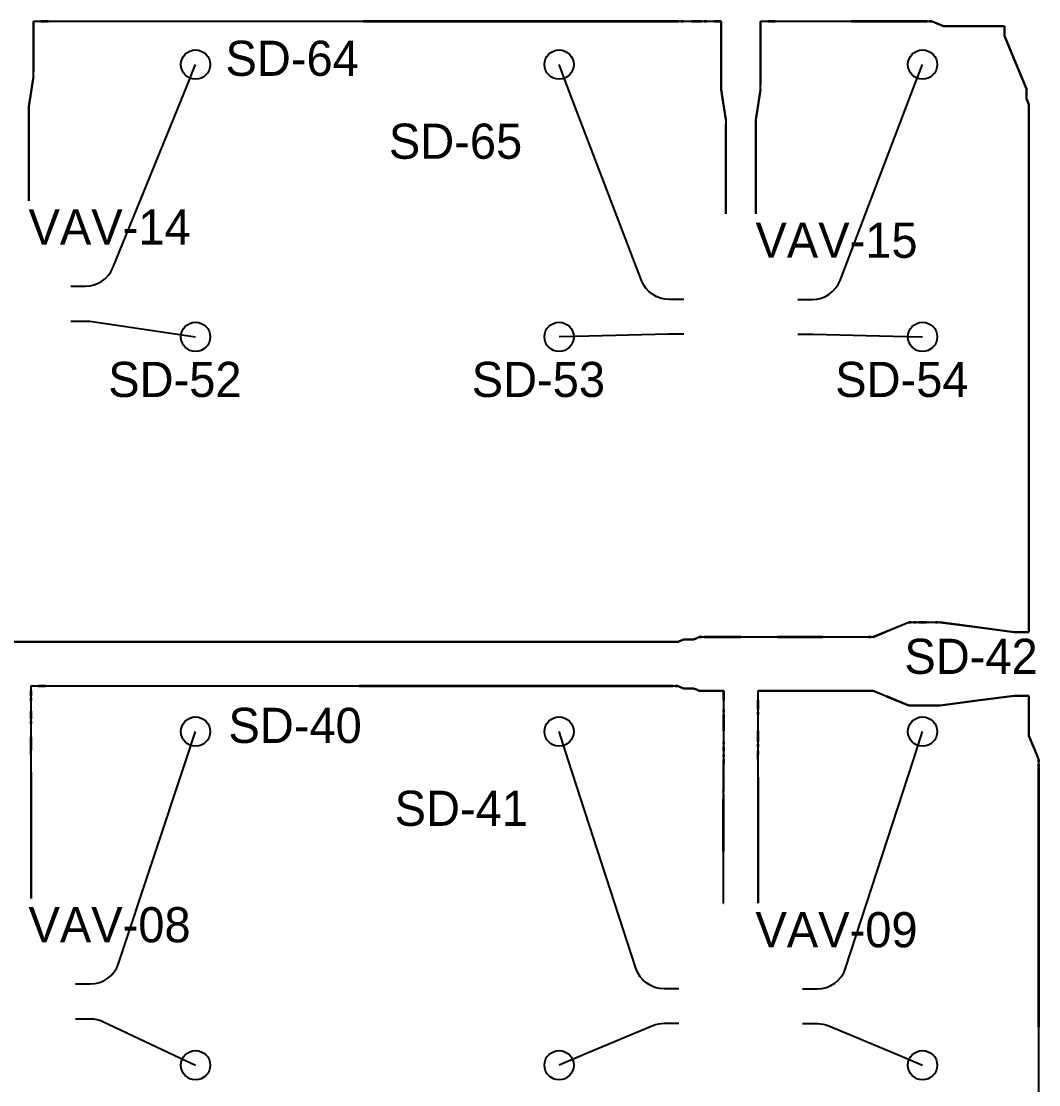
# Model space of a CAD drawing. Header units: metres. Extents: x 0.1 to 41.9, y 0.9 to 39.
# Drawn here: x 9.72 to 20.13, y 11.09 to 21.98 of the extents above; entities that cross this region are included whole.
import ezdxf

# ---------------------------------------------------------------- set-up
doc = ezdxf.new("R2010")
doc.units = ezdxf.units.M
for name, color, linetype in [('BSA_BRANCH_AXIS', 5, 'Continuous'), ('BSA_BRANCH_LABEL', 3, 'Continuous'), ('BSA_MATERIAL_SECTION', 7, 'Continuous'), ('BSA_TERMINAL_CENTRE', 3, 'Continuous'), ('BSA_VAV_LABEL', 7, 'Continuous')]:
    doc.layers.add(name, color=color, linetype=linetype)

msp = doc.modelspace()

# ---------------------------------------------------------------- linework, layer by layer
at = {"layer": 'BSA_BRANCH_AXIS'}
for points in [[(10.223, 19.266), (10.373, 19.266, 0.305135), (10.655, 19.456), (11.386, 21.254), (11.501, 21.536)], [(16.499, 19.13), (16.349, 19.13, -0.311049), (16.064, 19.326), (15.329, 21.252), (15.221, 21.536)], [(17.663, 19.13), (17.813, 19.13, 0.311049), (18.097, 19.326), (18.832, 21.252), (18.941, 21.536)], [(10.223, 18.91), (10.373, 18.91, -0.03641), (10.417, 18.907), (11.199, 18.793), (11.501, 18.748)], [(16.499, 18.775), (16.349, 18.775, 0.005841), (16.342, 18.775), (15.526, 18.755), (15.221, 18.748)], [(17.663, 18.775), (17.813, 18.775, -0.005841), (17.82, 18.775), (18.636, 18.755), (18.941, 18.748)], [(10.273, 12.123), (10.423, 12.123, 0.323201), (10.713, 12.331), (11.405, 14.417), (11.501, 14.706)], [(16.448, 12.072), (16.298, 12.072, -0.324928), (16.008, 12.283), (15.315, 14.417), (15.221, 14.706)], [(17.713, 12.072), (17.863, 12.072, 0.324928), (18.153, 12.283), (18.847, 14.417), (18.941, 14.706)], [(10.273, 11.767), (10.423, 11.767, -0.110554), (10.553, 11.738), (11.225, 11.421), (11.501, 11.291)], [(16.448, 11.716), (16.298, 11.716, 0.099356), (16.181, 11.693), (15.502, 11.409), (15.221, 11.291)], [(17.713, 11.716), (17.863, 11.716, -0.099356), (17.981, 11.693), (18.66, 11.409), (18.941, 11.291)]]:
    msp.add_lwpolyline(points, format="xyb", dxfattribs=at)
at = {"layer": 'BSA_MATERIAL_SECTION'}
for p, q in [((9.841, 21.979), (9.916, 21.979)), ((9.841, 21.979), (9.841, 21.929)), ((9.841, 21.879), (9.841, 21.929)), ((9.842, 21.929), (9.842, 21.978)), ((9.916, 21.978), (9.842, 21.978)), ((9.842, 21.929), (9.842, 21.879)), ((9.991, 21.979), (9.916, 21.979)), ((9.916, 21.978), (9.991, 21.978)), ((9.991, 21.979), (9.991, 21.979)), ((9.991, 21.978), (9.991, 21.979)), ((9.991, 21.979), (13.217, 21.979)), ((9.991, 21.978), (9.991, 21.979)), ((9.991, 21.979), (9.991, 21.979)), ((13.217, 21.978), (9.991, 21.978)), ((16.444, 21.979), (13.217, 21.979)), ((13.217, 21.978), (16.444, 21.978)), ((16.444, 21.979), (16.469, 21.979)), ((16.444, 21.979), (16.444, 21.979)), ((16.444, 21.979), (16.444, 21.978)), ((16.444, 21.979), (16.444, 21.978)), ((16.444, 21.979), (16.444, 21.979)), ((16.469, 21.978), (16.444, 21.978)), ((16.494, 21.979), (16.469, 21.979)), ((16.469, 21.978), (16.494, 21.978)), ((16.494, 21.979), (16.576, 21.979)), ((16.576, 21.978), (16.494, 21.978)), ((16.681, 21.979), (16.576, 21.979)), ((16.576, 21.978), (16.681, 21.978)), ((16.681, 21.979), (16.706, 21.979)), ((16.706, 21.978), (16.681, 21.978)), ((16.731, 21.979), (16.706, 21.979)), ((16.706, 21.978), (16.731, 21.978)), ((16.731, 21.979), (16.731, 21.979)), ((16.731, 21.979), (16.731, 21.978)), ((16.731, 21.979), (16.806, 21.979)), ((16.731, 21.979), (16.731, 21.978)), ((16.731, 21.979), (16.731, 21.979)), ((16.805, 21.978), (16.731, 21.978)), ((16.805, 21.978), (16.88, 21.978)), ((16.881, 21.979), (16.806, 21.979)), ((16.88, 21.929), (16.88, 21.978)), ((16.88, 21.929), (16.88, 21.879)), ((16.881, 21.979), (16.881, 21.929)), ((16.881, 21.879), (16.881, 21.929)), ((17.281, 21.979), (17.356, 21.979)), ((17.281, 21.979), (17.281, 21.929)), ((17.281, 21.879), (17.281, 21.929)), ((17.282, 21.929), (17.282, 21.978)), ((17.356, 21.978), (17.282, 21.978)), ((17.282, 21.929), (17.282, 21.879)), ((17.431, 21.979), (17.356, 21.979)), ((17.356, 21.978), (17.431, 21.978)), ((17.431, 21.979), (17.431, 21.979)), ((17.431, 21.978), (17.431, 21.979)), ((17.431, 21.979), (18.209, 21.979)), ((17.431, 21.979), (17.431, 21.979)), ((17.431, 21.979), (17.431, 21.978)), ((18.209, 21.978), (17.431, 21.978)), ((18.987, 21.979), (18.209, 21.979)), ((18.209, 21.978), (18.987, 21.978)), ((18.987, 21.979), (19.012, 21.979)), ((18.987, 21.979), (18.987, 21.978)), ((18.987, 21.979), (18.987, 21.979)), ((18.987, 21.979), (18.987, 21.979)), ((18.987, 21.978), (18.987, 21.979)), ((19.012, 21.978), (18.987, 21.978)), ((19.037, 21.979), (19.012, 21.979)), ((19.012, 21.978), (19.037, 21.978)), ((19.037, 21.979), (19.091, 21.956)), ((19.091, 21.956), (19.037, 21.978)), ((19.091, 21.956), (19.157, 21.928)), ((19.157, 21.929), (19.091, 21.956)), ((19.157, 21.929), (19.182, 21.929)), ((19.182, 21.928), (19.157, 21.928)), ((19.207, 21.929), (19.182, 21.929)), ((19.182, 21.928), (19.207, 21.928)), ((19.207, 21.929), (19.232, 21.929)), ((19.207, 21.929), (19.207, 21.929)), ((19.207, 21.928), (19.207, 21.929)), ((19.207, 21.929), (19.207, 21.929)), ((19.207, 21.929), (19.207, 21.928)), ((19.232, 21.928), (19.207, 21.928)), ((19.257, 21.929), (19.232, 21.929)), ((19.232, 21.928), (19.257, 21.928)), ((19.257, 21.929), (19.418, 21.929)), ((19.418, 21.928), (19.257, 21.928)), ((19.68, 21.929), (19.418, 21.929)), ((19.418, 21.928), (19.68, 21.928)), ((19.68, 21.929), (19.705, 21.929)), ((19.705, 21.928), (19.68, 21.928)), ((19.73, 21.929), (19.705, 21.929)), ((19.705, 21.928), (19.73, 21.928)), ((19.73, 21.929), (19.73, 21.928)), ((19.73, 21.929), (19.73, 21.929)), ((19.73, 21.929), (19.755, 21.929)), ((19.73, 21.929), (19.73, 21.929)), ((19.73, 21.929), (19.73, 21.928)), ((19.754, 21.928), (19.73, 21.928)), ((19.754, 21.928), (19.779, 21.928)), ((19.78, 21.929), (19.755, 21.929)), ((19.779, 21.928), (19.779, 21.904)), ((19.779, 21.879), (19.779, 21.904)), ((19.78, 21.904), (19.78, 21.929)), ((19.78, 21.904), (19.78, 21.879)), ((9.841, 21.879), (9.841, 21.879)), ((9.841, 21.879), (9.842, 21.879)), ((9.841, 21.879), (9.842, 21.879)), ((9.841, 21.879), (9.841, 21.879)), ((9.841, 21.879), (9.841, 21.854)), ((9.841, 21.829), (9.841, 21.854)), ((9.841, 21.829), (9.841, 21.72)), ((9.842, 21.854), (9.842, 21.879)), ((9.842, 21.854), (9.842, 21.829)), ((9.842, 21.72), (9.842, 21.829)), ((16.881, 21.879), (16.88, 21.879)), ((16.88, 21.879), (16.88, 21.879)), ((16.88, 21.879), (16.881, 21.879)), ((16.88, 21.879), (16.88, 21.879)), ((16.88, 21.854), (16.88, 21.879)), ((16.88, 21.854), (16.88, 21.829)), ((16.88, 21.589), (16.88, 21.829)), ((16.881, 21.879), (16.881, 21.854)), ((16.881, 21.829), (16.881, 21.854)), ((16.881, 21.829), (16.881, 21.589)), ((17.281, 21.879), (17.281, 21.879)), ((17.281, 21.879), (17.282, 21.879)), ((17.281, 21.879), (17.281, 21.879)), ((17.282, 21.879), (17.281, 21.879)), ((17.281, 21.879), (17.281, 21.854)), ((17.281, 21.829), (17.281, 21.854)), ((17.281, 21.829), (17.281, 21.589)), ((17.282, 21.854), (17.282, 21.879)), ((17.282, 21.854), (17.282, 21.829)), ((17.282, 21.589), (17.282, 21.829)), ((19.779, 21.879), (19.779, 21.879)), ((19.78, 21.879), (19.779, 21.879)), ((19.78, 21.879), (19.779, 21.879)), ((19.779, 21.879), (19.779, 21.879)), ((19.779, 21.854), (19.779, 21.879)), ((19.779, 21.854), (19.779, 21.829)), ((19.892, 21.557), (19.779, 21.829)), ((19.78, 21.879), (19.78, 21.854)), ((19.78, 21.829), (19.78, 21.854)), ((19.78, 21.829), (19.892, 21.557)), ((9.841, 21.642), (9.841, 21.72)), ((9.842, 21.72), (9.842, 21.642)), ((9.841, 21.642), (9.841, 21.617)), ((9.841, 21.592), (9.841, 21.617)), ((9.841, 21.592), (9.841, 21.592)), ((9.841, 21.592), (9.842, 21.592)), ((9.841, 21.592), (9.841, 21.527)), ((9.841, 21.592), (9.841, 21.592)), ((9.841, 21.592), (9.842, 21.592)), ((9.842, 21.617), (9.842, 21.642)), ((9.842, 21.617), (9.842, 21.592)), ((9.842, 21.527), (9.842, 21.592)), ((16.88, 21.589), (16.88, 21.456)), ((16.881, 21.456), (16.881, 21.589)), ((17.281, 21.456), (17.281, 21.589)), ((17.282, 21.589), (17.282, 21.456)), ((9.841, 21.462), (9.841, 21.527)), ((9.841, 21.462), (9.842, 21.462)), ((9.841, 21.462), (9.841, 21.462)), ((9.841, 21.412), (9.841, 21.462)), ((9.841, 21.462), (9.841, 21.462)), ((9.842, 21.462), (9.841, 21.462)), ((9.842, 21.527), (9.842, 21.462)), ((9.842, 21.412), (9.842, 21.462)), ((16.88, 21.431), (16.88, 21.456)), ((16.881, 21.456), (16.881, 21.431)), ((17.281, 21.456), (17.281, 21.431)), ((17.282, 21.431), (17.282, 21.456)), ((19.892, 21.557), (20.004, 21.286)), ((20.005, 21.286), (19.892, 21.557)), ((9.841, 21.412), (9.793, 21.107)), ((9.794, 21.107), (9.842, 21.412)), ((16.88, 21.431), (16.88, 21.406)), ((16.881, 21.406), (16.88, 21.406)), ((16.88, 21.406), (16.88, 21.406)), ((16.88, 21.366), (16.88, 21.406)), ((16.881, 21.406), (16.88, 21.406)), ((16.88, 21.406), (16.88, 21.406)), ((16.88, 21.366), (16.88, 21.326)), ((16.881, 21.406), (16.881, 21.431)), ((16.881, 21.406), (16.881, 21.366)), ((16.881, 21.326), (16.881, 21.366)), ((17.281, 21.406), (17.281, 21.431)), ((17.281, 21.406), (17.281, 21.406)), ((17.281, 21.406), (17.282, 21.406)), ((17.281, 21.406), (17.281, 21.366)), ((17.281, 21.406), (17.281, 21.406)), ((17.281, 21.406), (17.282, 21.406)), ((17.281, 21.326), (17.281, 21.366)), ((17.282, 21.431), (17.282, 21.406)), ((17.282, 21.366), (17.282, 21.406)), ((17.282, 21.366), (17.282, 21.326)), ((16.88, 21.301), (16.88, 21.326)), ((16.88, 21.326), (16.881, 21.326)), ((16.88, 21.326), (16.88, 21.326)), ((16.88, 21.326), (16.881, 21.326)), ((16.88, 21.326), (16.88, 21.326)), ((16.88, 21.301), (16.88, 21.276)), ((16.88, 21.276), (16.88, 21.276)), ((16.88, 21.275), (16.88, 21.276)), ((16.88, 21.276), (16.88, 21.276)), ((16.88, 21.276), (16.88, 21.276)), ((16.88, 21.275), (16.88, 21.274)), ((16.88, 21.274), (16.881, 21.269)), ((16.881, 21.326), (16.881, 21.301)), ((16.881, 21.276), (16.881, 21.301)), ((16.881, 21.276), (16.881, 21.276)), ((16.881, 21.276), (16.881, 21.275)), ((16.881, 21.276), (16.881, 21.276)), ((16.881, 21.276), (16.881, 21.276)), ((16.881, 21.274), (16.881, 21.275)), ((16.882, 21.269), (16.881, 21.274)), ((16.881, 21.268), (16.881, 21.269)), ((16.882, 21.264), (16.881, 21.268)), ((16.882, 21.269), (16.882, 21.268)), ((16.882, 21.268), (16.883, 21.264)), ((16.882, 21.264), (16.882, 21.263)), ((16.882, 21.263), (16.882, 21.261)), ((16.883, 21.255), (16.882, 21.261)), ((16.883, 21.263), (16.883, 21.264)), ((16.883, 21.261), (16.883, 21.263)), ((16.883, 21.261), (16.884, 21.255)), ((16.883, 21.255), (16.884, 21.249)), ((16.885, 21.249), (16.884, 21.255)), ((16.885, 21.245), (16.884, 21.249)), ((16.885, 21.249), (16.886, 21.245)), ((16.885, 21.245), (16.886, 21.236)), ((16.887, 21.236), (16.886, 21.245)), ((16.886, 21.235), (16.886, 21.236)), ((16.886, 21.235), (16.887, 21.228)), ((16.887, 21.236), (16.887, 21.235)), ((16.888, 21.228), (16.887, 21.235)), ((17.281, 21.276), (17.233, 20.971)), ((17.234, 20.971), (17.282, 21.276)), ((17.281, 21.326), (17.282, 21.326)), ((17.281, 21.326), (17.281, 21.326)), ((17.281, 21.276), (17.281, 21.326)), ((17.281, 21.326), (17.281, 21.326)), ((17.282, 21.326), (17.281, 21.326)), ((17.282, 21.276), (17.282, 21.326)), ((20.004, 21.261), (20.004, 21.286)), ((20.004, 21.261), (20.004, 21.236)), ((20.004, 21.236), (20.004, 21.236)), ((20.004, 21.236), (20.005, 21.236)), ((20.004, 21.236), (20.005, 21.236)), ((20.004, 21.236), (20.004, 21.236)), ((20.004, 21.211), (20.004, 21.236)), ((20.005, 21.286), (20.005, 21.261)), ((20.005, 21.236), (20.005, 21.261)), ((20.005, 21.236), (20.005, 21.211)), ((16.888, 21.225), (16.887, 21.228)), ((16.888, 21.228), (16.889, 21.225)), ((16.888, 21.225), (16.888, 21.223)), ((16.89, 21.215), (16.888, 21.223)), ((16.889, 21.223), (16.889, 21.225)), ((16.889, 21.223), (16.89, 21.215)), ((16.89, 21.215), (16.89, 21.21)), ((16.891, 21.21), (16.89, 21.215)), ((16.891, 21.208), (16.89, 21.21)), ((16.891, 21.21), (16.891, 21.208)), ((16.891, 21.205), (16.891, 21.208)), ((16.891, 21.208), (16.892, 21.205)), ((16.891, 21.205), (16.892, 21.201)), ((16.892, 21.201), (16.892, 21.205)), ((16.892, 21.201), (16.892, 21.198)), ((16.893, 21.2), (16.892, 21.201)), ((16.893, 21.194), (16.892, 21.198)), ((16.893, 21.196), (16.893, 21.2)), ((16.893, 21.196), (16.894, 21.193)), ((16.893, 21.194), (16.893, 21.191)), ((16.894, 21.188), (16.893, 21.191)), ((16.894, 21.191), (16.894, 21.193)), ((16.894, 21.191), (16.894, 21.188)), ((16.894, 21.186), (16.894, 21.188)), ((16.894, 21.188), (16.895, 21.186)), ((16.894, 21.186), (16.894, 21.185)), ((16.895, 21.182), (16.894, 21.185)), ((16.895, 21.185), (16.895, 21.186)), ((16.895, 21.185), (16.895, 21.182)), ((16.895, 21.182), (16.895, 21.181)), ((16.895, 21.182), (16.895, 21.182)), ((16.896, 21.181), (16.895, 21.182)), ((16.895, 21.182), (16.895, 21.182)), ((16.896, 21.176), (16.895, 21.181)), ((16.896, 21.181), (16.896, 21.176)), ((16.896, 21.175), (16.896, 21.176)), ((16.896, 21.176), (16.896, 21.176)), ((16.896, 21.176), (16.896, 21.175)), ((16.896, 21.176), (16.896, 21.176)), ((16.896, 21.175), (16.896, 21.173)), ((16.897, 21.173), (16.896, 21.175)), ((16.896, 21.173), (16.897, 21.165)), ((16.898, 21.165), (16.897, 21.173)), ((16.897, 21.164), (16.897, 21.165)), ((16.898, 21.163), (16.897, 21.164)), ((16.898, 21.165), (16.898, 21.164)), ((16.898, 21.164), (16.898, 21.163)), ((16.898, 21.161), (16.898, 21.163)), ((16.898, 21.163), (16.899, 21.161)), ((16.898, 21.161), (16.898, 21.158)), ((16.898, 21.158), (16.899, 21.157)), ((16.899, 21.158), (16.899, 21.161)), ((16.899, 21.157), (16.899, 21.158)), ((16.899, 21.157), (16.899, 21.155)), ((16.9, 21.155), (16.899, 21.157)), ((16.899, 21.151), (16.899, 21.155)), ((16.9, 21.147), (16.899, 21.151)), ((16.9, 21.155), (16.9, 21.151)), ((16.9, 21.151), (16.901, 21.147)), ((16.9, 21.147), (16.9, 21.146)), ((16.901, 21.142), (16.9, 21.146)), ((16.901, 21.146), (16.901, 21.147)), ((16.901, 21.146), (16.902, 21.142)), ((16.901, 21.141), (16.901, 21.142)), ((16.901, 21.141), (16.901, 21.139)), ((16.902, 21.135), (16.901, 21.139)), ((16.902, 21.142), (16.902, 21.141)), ((16.902, 21.139), (16.902, 21.141)), ((16.902, 21.139), (16.903, 21.135)), ((16.902, 21.135), (16.903, 21.128)), ((16.904, 21.128), (16.903, 21.135)), ((16.903, 21.128), (16.903, 21.128)), ((16.903, 21.128), (16.903, 21.128)), ((16.904, 21.123), (16.903, 21.128)), ((16.904, 21.128), (16.904, 21.128)), ((16.904, 21.128), (16.904, 21.128)), ((16.905, 21.123), (16.904, 21.128)), ((16.904, 21.123), (16.904, 21.12)), ((16.905, 21.123), (16.905, 21.12)), ((20.004, 21.211), (20.004, 21.186)), ((20.017, 21.155), (20.004, 21.186)), ((20.005, 21.186), (20.005, 21.211)), ((20.005, 21.186), (20.018, 21.155)), ((20.017, 21.155), (20.029, 21.125)), ((20.03, 21.125), (20.018, 21.155)), ((20.029, 21.1), (20.029, 21.125)), ((20.03, 21.125), (20.03, 21.1)), ((9.793, 21.107), (9.793, 21.057)), ((9.793, 21.057), (9.794, 21.057)), ((9.793, 21.057), (9.793, 20.142)), ((9.794, 21.057), (9.793, 21.057)), ((9.794, 21.057), (9.794, 21.107)), ((9.794, 20.142), (9.794, 21.057)), ((16.904, 21.12), (16.904, 21.12)), ((16.904, 21.12), (16.905, 21.113)), ((16.905, 21.12), (16.905, 21.12)), ((16.906, 21.113), (16.905, 21.12)), ((16.906, 21.112), (16.905, 21.113)), ((16.906, 21.113), (16.906, 21.112)), ((16.906, 21.112), (16.906, 21.109)), ((16.907, 21.109), (16.906, 21.112)), ((16.906, 21.108), (16.906, 21.109)), ((16.906, 21.108), (16.907, 21.103)), ((16.907, 21.109), (16.907, 21.108)), ((16.908, 21.103), (16.907, 21.108)), ((16.907, 21.101), (16.907, 21.103)), ((16.907, 21.1), (16.907, 21.101)), ((16.907, 21.1), (16.908, 21.098)), ((16.908, 21.103), (16.908, 21.101)), ((16.908, 21.101), (16.908, 21.1)), ((16.909, 21.098), (16.908, 21.1)), ((16.908, 21.098), (16.908, 21.097)), ((16.908, 21.097), (16.908, 21.094)), ((16.909, 21.093), (16.908, 21.094)), ((16.909, 21.097), (16.909, 21.098)), ((16.909, 21.094), (16.909, 21.097)), ((16.909, 21.094), (16.909, 21.093)), ((16.909, 21.092), (16.909, 21.093)), ((16.909, 21.093), (16.909, 21.092)), ((16.909, 21.092), (16.909, 21.092)), ((16.909, 21.092), (16.909, 21.089)), ((16.909, 21.092), (16.91, 21.092)), ((16.909, 21.089), (16.909, 21.089)), ((16.909, 21.089), (16.909, 21.087)), ((16.909, 21.087), (16.909, 21.087)), ((16.909, 21.087), (16.91, 21.083)), ((16.91, 21.089), (16.91, 21.092)), ((16.91, 21.089), (16.91, 21.089)), ((16.91, 21.087), (16.91, 21.089)), ((16.91, 21.087), (16.91, 21.087)), ((16.911, 21.083), (16.91, 21.087)), ((16.91, 21.082), (16.91, 21.083)), ((16.91, 21.081), (16.91, 21.082)), ((16.91, 21.081), (16.911, 21.079)), ((16.911, 21.083), (16.911, 21.082)), ((16.911, 21.082), (16.911, 21.081)), ((16.911, 21.079), (16.911, 21.081)), ((16.911, 21.079), (16.911, 21.078)), ((16.912, 21.078), (16.911, 21.079)), ((16.912, 21.073), (16.911, 21.078)), ((16.913, 21.073), (16.912, 21.078)), ((16.913, 21.065), (16.912, 21.073)), ((16.913, 21.073), (16.914, 21.065)), ((16.913, 21.065), (16.913, 21.061)), ((16.913, 21.061), (16.914, 21.056)), ((16.914, 21.061), (16.914, 21.065)), ((16.914, 21.061), (16.915, 21.056)), ((16.915, 21.054), (16.914, 21.056)), ((16.915, 21.054), (16.915, 21.056)), ((16.915, 21.051), (16.915, 21.054)), ((16.915, 21.054), (16.916, 21.051)), ((16.915, 21.05), (16.915, 21.051)), ((16.916, 21.046), (16.915, 21.05)), ((16.916, 21.051), (16.916, 21.05)), ((16.916, 21.05), (16.917, 21.046)), ((16.916, 21.046), (16.916, 21.044)), ((16.917, 21.039), (16.916, 21.044)), ((16.917, 21.046), (16.917, 21.044)), ((16.918, 21.039), (16.917, 21.044)), ((16.917, 21.039), (16.918, 21.032)), ((16.918, 21.039), (16.919, 21.032)), ((16.919, 21.027), (16.918, 21.032)), ((16.92, 21.027), (16.919, 21.032)), ((16.919, 21.027), (16.92, 21.022)), ((16.92, 21.022), (16.92, 21.027)), ((16.92, 21.022), (16.921, 21.015)), ((16.92, 21.022), (16.921, 21.015)), ((16.921, 21.014), (16.921, 21.015)), ((16.921, 21.015), (16.922, 21.014)), ((16.921, 21.014), (16.921, 21.012)), ((16.922, 21.012), (16.922, 21.014)), ((20.029, 21.1), (20.029, 21.075)), ((20.029, 21.075), (20.029, 21.075)), ((20.029, 21.075), (20.03, 21.075)), ((20.029, 18.5), (20.029, 21.075)), ((20.03, 21.075), (20.029, 21.075)), ((20.029, 21.075), (20.029, 21.075)), ((20.03, 21.075), (20.03, 21.1)), ((20.03, 21.075), (20.03, 18.5)), ((16.921, 21.011), (16.921, 21.012)), ((16.921, 21.011), (16.921, 21.01)), ((16.921, 21.01), (16.922, 21.009)), ((16.922, 21.012), (16.922, 21.011)), ((16.922, 21.01), (16.922, 21.011)), ((16.922, 21.009), (16.922, 21.01)), ((16.922, 21.009), (16.922, 21.009)), ((16.922, 21.009), (16.923, 21.009)), ((16.922, 21.005), (16.922, 21.009)), ((16.923, 21.002), (16.922, 21.005)), ((16.923, 21.005), (16.923, 21.009)), ((16.923, 21.005), (16.924, 21.002)), ((16.923, 21.001), (16.923, 21.002)), ((16.923, 20.998), (16.923, 21.001)), ((16.923, 20.998), (16.924, 20.993)), ((16.924, 21.002), (16.924, 21.001)), ((16.924, 21.001), (16.924, 20.998)), ((16.925, 20.993), (16.924, 20.998)), ((16.925, 20.99), (16.924, 20.993)), ((16.925, 20.993), (16.925, 20.99)), ((16.925, 20.988), (16.925, 20.99)), ((16.925, 20.99), (16.926, 20.988)), ((16.925, 20.988), (16.925, 20.985)), ((16.926, 20.982), (16.925, 20.985)), ((16.926, 20.988), (16.926, 20.985)), ((16.927, 20.982), (16.926, 20.985)), ((16.926, 20.978), (16.926, 20.982)), ((16.926, 20.978), (16.927, 20.977)), ((16.927, 20.982), (16.927, 20.978)), ((16.927, 20.978), (16.928, 20.977)), ((16.928, 20.971), (16.927, 20.977)), ((16.928, 20.971), (16.928, 20.977)), ((16.928, 20.971), (16.928, 20.921)), ((16.928, 20.971), (16.928, 20.921)), ((16.928, 20.921), (16.928, 20.921)), ((16.928, 20.921), (16.928, 20.921)), ((16.928, 20.464), (16.928, 20.921)), ((16.928, 20.921), (16.928, 20.464)), ((16.928, 20.921), (16.928, 20.921)), ((16.928, 20.921), (16.928, 20.921)), ((17.233, 20.971), (17.233, 20.921)), ((17.233, 20.921), (17.234, 20.921)), ((17.233, 20.921), (17.233, 20.007)), ((17.234, 20.921), (17.233, 20.921)), ((17.234, 20.921), (17.234, 20.971)), ((17.234, 20.007), (17.234, 20.921)), ((16.928, 20.464), (16.928, 20.007)), ((16.928, 20.007), (16.928, 20.464)), ((9.793, 20.142), (9.794, 20.142)), ((16.928, 20.007), (16.928, 20.007)), ((16.928, 20.007), (16.928, 20.007)), ((17.233, 20.007), (17.234, 20.007)), ((20.029, 18.5), (20.029, 15.924)), ((20.03, 15.924), (20.03, 18.5)), ((20.029, 15.924), (20.029, 15.924)), ((20.03, 15.924), (20.029, 15.924)), ((20.029, 15.824), (20.029, 15.924)), ((20.029, 15.924), (20.03, 15.924)), ((20.029, 15.924), (20.029, 15.924)), ((20.03, 15.924), (20.03, 15.824)), ((18.573, 15.731), (18.8, 15.825)), ((18.8, 15.824), (18.573, 15.73)), ((18.825, 15.825), (18.8, 15.825)), ((18.8, 15.824), (18.825, 15.824)), ((18.825, 15.825), (18.85, 15.825)), ((18.85, 15.824), (18.825, 15.824)), ((18.875, 15.825), (18.85, 15.825)), ((18.85, 15.825), (18.85, 15.824)), ((18.85, 15.824), (18.85, 15.825)), ((18.85, 15.824), (18.875, 15.824)), ((18.85, 15.824), (18.85, 15.824)), ((18.85, 15.824), (18.85, 15.824)), ((18.875, 15.825), (18.9, 15.825)), ((18.9, 15.824), (18.875, 15.824)), ((18.98, 15.825), (18.9, 15.825)), ((18.9, 15.824), (18.98, 15.824)), ((18.98, 15.825), (19.07, 15.825)), ((19.07, 15.824), (18.98, 15.824)), ((19.07, 15.824), (19.07, 15.825)), ((19.095, 15.825), (19.07, 15.825)), ((19.07, 15.824), (19.07, 15.825)), ((19.07, 15.824), (19.07, 15.824)), ((19.07, 15.824), (19.07, 15.824)), ((19.07, 15.824), (19.095, 15.824)), ((19.095, 15.825), (19.12, 15.825)), ((19.12, 15.824), (19.095, 15.824)), ((19.5, 15.775), (19.12, 15.825)), ((19.12, 15.824), (19.5, 15.774)), ((20.029, 15.824), (20.029, 15.725)), ((20.03, 15.724), (20.03, 15.824)), ((18.573, 15.731), (18.437, 15.675)), ((18.437, 15.674), (18.573, 15.73)), ((19.5, 15.775), (19.88, 15.725)), ((19.88, 15.724), (19.5, 15.774)), ((19.905, 15.725), (19.88, 15.725)), ((19.88, 15.724), (19.905, 15.724)), ((19.905, 15.725), (19.93, 15.725)), ((19.93, 15.724), (19.905, 15.724)), ((19.979, 15.725), (19.93, 15.725)), ((19.93, 15.725), (19.93, 15.724)), ((19.93, 15.724), (19.93, 15.725)), ((19.93, 15.724), (19.93, 15.724)), ((19.93, 15.724), (19.98, 15.724)), ((19.93, 15.724), (19.93, 15.724)), ((19.979, 15.725), (20.029, 15.725)), ((20.03, 15.724), (19.98, 15.724)), ((9.641, 15.625), (9.966, 15.625)), ((9.966, 15.624), (9.641, 15.624)), ((9.966, 15.624), (9.966, 15.625)), ((13.175, 15.625), (9.966, 15.625)), ((9.966, 15.625), (9.966, 15.624)), ((9.966, 15.624), (9.966, 15.624)), ((9.966, 15.624), (13.175, 15.624)), ((9.966, 15.624), (9.966, 15.624)), ((13.175, 15.625), (16.385, 15.625)), ((16.385, 15.624), (13.175, 15.624)), ((16.41, 15.625), (16.385, 15.625)), ((16.385, 15.625), (16.385, 15.624)), ((16.385, 15.624), (16.385, 15.625)), ((16.385, 15.624), (16.41, 15.624)), ((16.385, 15.624), (16.385, 15.624)), ((16.385, 15.624), (16.385, 15.624)), ((16.41, 15.625), (16.435, 15.625)), ((16.435, 15.624), (16.41, 15.624)), ((16.463, 15.636), (16.435, 15.625)), ((16.435, 15.624), (16.463, 15.636)), ((16.463, 15.636), (16.495, 15.65)), ((16.495, 15.649), (16.463, 15.636)), ((16.52, 15.65), (16.495, 15.65)), ((16.495, 15.649), (16.52, 15.649)), ((16.52, 15.65), (16.545, 15.65)), ((16.545, 15.649), (16.52, 15.649)), ((16.57, 15.65), (16.545, 15.65)), ((16.545, 15.649), (16.545, 15.65)), ((16.545, 15.649), (16.545, 15.65)), ((16.545, 15.649), (16.545, 15.649)), ((16.545, 15.649), (16.57, 15.649)), ((16.545, 15.649), (16.545, 15.649)), ((16.57, 15.65), (16.595, 15.65)), ((16.595, 15.649), (16.57, 15.649)), ((16.626, 15.662), (16.595, 15.65)), ((16.595, 15.649), (16.626, 15.661)), ((16.626, 15.662), (16.656, 15.675)), ((16.656, 15.674), (16.626, 15.661)), ((16.681, 15.675), (16.656, 15.675)), ((16.656, 15.674), (16.681, 15.674)), ((16.681, 15.675), (16.706, 15.675)), ((16.706, 15.674), (16.681, 15.674)), ((17.081, 15.675), (16.706, 15.675)), ((16.706, 15.674), (16.706, 15.675)), ((16.706, 15.674), (16.706, 15.675)), ((16.706, 15.674), (16.706, 15.674)), ((16.706, 15.674), (17.081, 15.674)), ((16.706, 15.674), (16.706, 15.674)), ((17.081, 15.675), (17.456, 15.675)), ((17.456, 15.674), (17.081, 15.674)), ((17.456, 15.675), (17.456, 15.674)), ((17.922, 15.675), (17.456, 15.675)), ((17.456, 15.675), (17.456, 15.674)), ((17.456, 15.674), (17.456, 15.674)), ((17.456, 15.674), (17.922, 15.674)), ((17.456, 15.674), (17.456, 15.674)), ((17.922, 15.675), (18.387, 15.675)), ((18.387, 15.674), (17.922, 15.674)), ((18.412, 15.675), (18.387, 15.675)), ((18.387, 15.674), (18.387, 15.675)), ((18.387, 15.674), (18.387, 15.675)), ((18.387, 15.674), (18.412, 15.674)), ((18.387, 15.674), (18.387, 15.674)), ((18.387, 15.674), (18.387, 15.674)), ((18.412, 15.675), (18.437, 15.675)), ((18.437, 15.674), (18.412, 15.674)), ((9.816, 15.174), (9.891, 15.174)), ((9.816, 15.174), (9.816, 15.124)), ((9.817, 15.124), (9.817, 15.173)), ((9.891, 15.173), (9.817, 15.173)), ((9.966, 15.174), (9.891, 15.174)), ((9.891, 15.173), (9.966, 15.173)), ((9.966, 15.174), (9.966, 15.174)), ((9.966, 15.173), (9.966, 15.174)), ((9.966, 15.174), (13.175, 15.174)), ((9.966, 15.174), (9.966, 15.174)), ((9.966, 15.174), (9.966, 15.173)), ((13.175, 15.173), (9.966, 15.173)), ((16.385, 15.174), (13.175, 15.174)), ((13.175, 15.173), (16.385, 15.173)), ((16.385, 15.174), (16.41, 15.174)), ((16.385, 15.174), (16.385, 15.174)), ((16.385, 15.174), (16.385, 15.173)), ((16.385, 15.174), (16.385, 15.174)), ((16.385, 15.173), (16.385, 15.174)), ((16.41, 15.173), (16.385, 15.173)), ((16.435, 15.174), (16.41, 15.174)), ((16.41, 15.173), (16.435, 15.173)), ((16.435, 15.174), (16.463, 15.162)), ((16.463, 15.161), (16.435, 15.173)), ((16.495, 15.149), (16.463, 15.162)), ((16.463, 15.161), (16.495, 15.148)), ((16.495, 15.149), (16.52, 15.149)), ((16.52, 15.148), (16.495, 15.148)), ((16.545, 15.149), (16.52, 15.149)), ((16.52, 15.148), (16.545, 15.148)), ((16.545, 15.149), (16.545, 15.149)), ((16.545, 15.149), (16.545, 15.148)), ((16.545, 15.149), (16.57, 15.149)), ((16.545, 15.149), (16.545, 15.148)), ((16.545, 15.149), (16.545, 15.149)), ((16.57, 15.148), (16.545, 15.148)), ((16.595, 15.149), (16.57, 15.149)), ((16.57, 15.148), (16.595, 15.148)), ((16.595, 15.149), (16.626, 15.136)), ((16.626, 15.136), (16.595, 15.148)), ((16.626, 15.136), (16.656, 15.123)), ((16.656, 15.124), (16.626, 15.136)), ((9.816, 15.074), (9.816, 15.124)), ((9.816, 15.074), (9.816, 15.074)), ((9.816, 15.074), (9.817, 15.074)), ((9.816, 15.074), (9.817, 15.074)), ((9.816, 15.074), (9.816, 15.074)), ((9.816, 15.074), (9.816, 15.049)), ((9.816, 15.024), (9.816, 15.049)), ((9.817, 15.124), (9.817, 15.074)), ((9.817, 15.049), (9.817, 15.074)), ((9.817, 15.049), (9.817, 15.024)), ((16.656, 15.124), (16.681, 15.124)), ((16.681, 15.123), (16.656, 15.123)), ((16.706, 15.124), (16.681, 15.124)), ((16.681, 15.123), (16.706, 15.123)), ((16.706, 15.124), (16.706, 15.124)), ((16.706, 15.124), (16.706, 15.123)), ((16.706, 15.124), (16.806, 15.124)), ((16.706, 15.124), (16.706, 15.123)), ((16.706, 15.124), (16.706, 15.124)), ((16.805, 15.123), (16.706, 15.123)), ((16.805, 15.123), (16.905, 15.123)), ((16.906, 15.124), (16.806, 15.124)), ((16.905, 15.027), (16.905, 15.123)), ((16.905, 15.027), (16.905, 14.931)), ((16.906, 15.124), (16.906, 15.027)), ((16.906, 14.931), (16.906, 15.027)), ((17.256, 15.124), (17.356, 15.124)), ((17.256, 15.124), (17.256, 15.027)), ((17.256, 14.931), (17.256, 15.027)), ((17.257, 15.027), (17.257, 15.123)), ((17.356, 15.123), (17.257, 15.123)), ((17.257, 15.027), (17.257, 14.931)), ((17.456, 15.124), (17.356, 15.124)), ((17.356, 15.123), (17.456, 15.123)), ((17.456, 15.124), (17.456, 15.124)), ((17.456, 15.123), (17.456, 15.124)), ((17.456, 15.124), (17.922, 15.124)), ((17.456, 15.124), (17.456, 15.124)), ((17.456, 15.124), (17.456, 15.123)), ((17.922, 15.123), (17.456, 15.123)), ((18.387, 15.124), (17.922, 15.124)), ((17.922, 15.123), (18.387, 15.123)), ((18.387, 15.124), (18.412, 15.124)), ((18.387, 15.124), (18.387, 15.124)), ((18.387, 15.124), (18.387, 15.123)), ((18.387, 15.124), (18.387, 15.124)), ((18.387, 15.123), (18.387, 15.124)), ((18.412, 15.123), (18.387, 15.123)), ((18.437, 15.124), (18.412, 15.124)), ((18.412, 15.123), (18.437, 15.123)), ((18.437, 15.124), (18.573, 15.068)), ((18.573, 15.067), (18.437, 15.123)), ((18.8, 14.974), (18.573, 15.068)), ((18.573, 15.067), (18.8, 14.973)), ((19.88, 15.074), (19.5, 15.024)), ((19.5, 15.023), (19.88, 15.073)), ((19.88, 15.074), (19.905, 15.074)), ((19.905, 15.073), (19.88, 15.073)), ((19.93, 15.074), (19.905, 15.074)), ((19.905, 15.073), (19.93, 15.073)), ((19.93, 15.073), (19.93, 15.074)), ((19.93, 15.074), (19.93, 15.074)), ((19.93, 15.074), (19.98, 15.074)), ((19.93, 15.074), (19.93, 15.073)), ((19.93, 15.074), (19.93, 15.074)), ((19.979, 15.073), (19.93, 15.073)), ((19.979, 15.073), (20.029, 15.073)), ((20.03, 15.074), (19.98, 15.074)), ((20.029, 14.974), (20.029, 15.073)), ((20.03, 15.074), (20.03, 14.974)), ((9.816, 15.024), (9.816, 14.917)), ((9.816, 14.837), (9.816, 14.917)), ((9.817, 14.917), (9.817, 15.024)), ((9.817, 14.917), (9.817, 14.837)), ((16.905, 14.931), (16.905, 14.931)), ((16.905, 14.931), (16.906, 14.931)), ((16.905, 14.931), (16.906, 14.931)), ((16.905, 14.931), (16.905, 14.931)), ((16.905, 14.906), (16.905, 14.931)), ((16.906, 14.931), (16.906, 14.906)), ((17.256, 14.931), (17.256, 14.931)), ((17.256, 14.931), (17.257, 14.931)), ((17.256, 14.931), (17.257, 14.931)), ((17.256, 14.931), (17.256, 14.931)), ((17.256, 14.931), (17.256, 14.906)), ((17.257, 14.906), (17.257, 14.931)), ((18.8, 14.974), (18.825, 14.974)), ((18.825, 14.973), (18.8, 14.973)), ((18.85, 14.974), (18.825, 14.974)), ((18.825, 14.973), (18.85, 14.973)), ((18.85, 14.974), (18.875, 14.974)), ((18.85, 14.974), (18.85, 14.974)), ((18.85, 14.974), (18.85, 14.973)), ((18.85, 14.974), (18.85, 14.973)), ((18.85, 14.974), (18.85, 14.974)), ((18.875, 14.973), (18.85, 14.973)), ((18.9, 14.974), (18.875, 14.974)), ((18.875, 14.973), (18.9, 14.973)), ((18.9, 14.974), (18.98, 14.974)), ((18.98, 14.973), (18.9, 14.973)), ((19.07, 14.974), (18.98, 14.974)), ((18.98, 14.973), (19.07, 14.973)), ((19.07, 14.974), (19.07, 14.973)), ((19.07, 14.974), (19.07, 14.974)), ((19.07, 14.974), (19.07, 14.974)), ((19.07, 14.974), (19.07, 14.973)), ((19.07, 14.974), (19.095, 14.974)), ((19.095, 14.973), (19.07, 14.973)), ((19.12, 14.974), (19.095, 14.974)), ((19.095, 14.973), (19.12, 14.973)), ((19.12, 14.974), (19.5, 15.024)), ((19.5, 15.023), (19.12, 14.973)), ((20.029, 14.974), (20.029, 14.874)), ((20.03, 14.874), (20.03, 14.974)), ((9.816, 14.837), (9.816, 14.812)), ((9.816, 14.787), (9.816, 14.812)), ((9.817, 14.812), (9.817, 14.837)), ((9.817, 14.812), (9.817, 14.787)), ((16.905, 14.906), (16.905, 14.881)), ((16.905, 14.713), (16.905, 14.881)), ((16.906, 14.881), (16.906, 14.906)), ((16.906, 14.881), (16.906, 14.713)), ((17.256, 14.881), (17.256, 14.906)), ((17.256, 14.881), (17.256, 14.713)), ((17.257, 14.906), (17.257, 14.881)), ((17.257, 14.713), (17.257, 14.881)), ((20.029, 14.874), (20.029, 14.874)), ((20.029, 14.874), (20.03, 14.874)), ((20.029, 14.874), (20.03, 14.874)), ((20.029, 14.874), (20.029, 14.874)), ((20.029, 14.817), (20.029, 14.874)), ((20.029, 14.817), (20.029, 14.764)), ((20.03, 14.874), (20.03, 14.817)), ((20.03, 14.764), (20.03, 14.817)), ((9.816, 14.787), (9.816, 14.787)), ((9.816, 14.787), (9.817, 14.787)), ((9.816, 14.787), (9.816, 14.654)), ((9.816, 14.787), (9.816, 14.787)), ((9.816, 14.787), (9.817, 14.787)), ((9.817, 14.654), (9.817, 14.787)), ((16.905, 14.713), (16.905, 14.601)), ((16.906, 14.601), (16.906, 14.713)), ((17.256, 14.601), (17.256, 14.713)), ((17.257, 14.713), (17.257, 14.601)), ((20.029, 14.739), (20.029, 14.764)), ((20.029, 14.739), (20.029, 14.714)), ((20.03, 14.714), (20.029, 14.714)), ((20.029, 14.714), (20.029, 14.714)), ((20.029, 14.714), (20.03, 14.714)), ((20.029, 14.714), (20.029, 14.714)), ((20.029, 14.689), (20.029, 14.714)), ((20.03, 14.764), (20.03, 14.739)), ((20.03, 14.714), (20.03, 14.739)), ((20.03, 14.714), (20.03, 14.689)), ((9.816, 14.521), (9.816, 14.654)), ((9.817, 14.654), (9.817, 14.521)), ((16.905, 14.576), (16.905, 14.601)), ((16.906, 14.601), (16.906, 14.576)), ((17.256, 14.601), (17.256, 14.576)), ((17.257, 14.576), (17.257, 14.601)), ((20.029, 14.689), (20.029, 14.664)), ((20.086, 14.526), (20.029, 14.664)), ((20.03, 14.664), (20.03, 14.689)), ((20.03, 14.664), (20.087, 14.526)), ((9.816, 14.521), (9.817, 14.521)), ((9.816, 14.521), (9.816, 14.521)), ((9.816, 14.471), (9.816, 14.521)), ((9.816, 14.521), (9.816, 14.521)), ((9.817, 14.521), (9.816, 14.521)), ((9.817, 14.471), (9.817, 14.521)), ((16.905, 14.576), (16.905, 14.551)), ((16.906, 14.551), (16.905, 14.551)), ((16.905, 14.551), (16.905, 14.551)), ((16.905, 14.511), (16.905, 14.551)), ((16.906, 14.551), (16.905, 14.551)), ((16.905, 14.551), (16.905, 14.551)), ((16.905, 14.511), (16.905, 14.471)), ((16.906, 14.551), (16.906, 14.576)), ((16.906, 14.551), (16.906, 14.511)), ((16.906, 14.471), (16.906, 14.511)), ((17.256, 14.551), (17.256, 14.576)), ((17.256, 14.551), (17.256, 14.551)), ((17.256, 14.551), (17.257, 14.551)), ((17.256, 14.551), (17.256, 14.511)), ((17.256, 14.551), (17.256, 14.551)), ((17.256, 14.551), (17.257, 14.551)), ((17.256, 14.471), (17.256, 14.511)), ((17.257, 14.576), (17.257, 14.551)), ((17.257, 14.511), (17.257, 14.551)), ((17.257, 14.511), (17.257, 14.471)), ((20.086, 14.526), (20.129, 14.422)), ((20.13, 14.422), (20.087, 14.526)), ((9.816, 14.471), (9.819, 14.116)), ((9.819, 14.116), (9.817, 14.471)), ((16.905, 14.446), (16.905, 14.471)), ((16.905, 14.471), (16.906, 14.471)), ((16.905, 14.471), (16.905, 14.471)), ((16.905, 14.471), (16.906, 14.471)), ((16.905, 14.471), (16.905, 14.471)), ((16.905, 14.446), (16.905, 14.421)), ((16.905, 14.421), (16.905, 14.421)), ((16.905, 14.421), (16.905, 14.421)), ((16.905, 14.421), (16.905, 14.419)), ((16.905, 14.421), (16.905, 14.421)), ((16.905, 14.421), (16.905, 14.421)), ((16.905, 14.418), (16.905, 14.419)), ((16.905, 14.419), (16.905, 14.419)), ((16.905, 14.413), (16.905, 14.418)), ((16.905, 14.413), (16.905, 14.41)), ((16.905, 14.41), (16.905, 14.407)), ((16.905, 14.404), (16.905, 14.407)), ((16.905, 14.4), (16.905, 14.404)), ((16.905, 14.4), (16.905, 14.397)), ((16.905, 14.39), (16.905, 14.397)), ((16.905, 14.39), (16.905, 14.387)), ((16.905, 14.376), (16.905, 14.387)), ((16.906, 14.387), (16.905, 14.376)), ((16.905, 14.376), (16.905, 14.374)), ((16.905, 14.374), (16.905, 14.376)), ((16.905, 14.374), (16.905, 14.374)), ((16.905, 14.374), (16.905, 14.37)), ((16.905, 14.374), (16.905, 14.374)), ((16.905, 14.37), (16.905, 14.374)), ((16.906, 14.471), (16.906, 14.446)), ((16.906, 14.421), (16.906, 14.446)), ((16.906, 14.421), (16.906, 14.421)), ((16.906, 14.419), (16.906, 14.421)), ((16.906, 14.421), (16.906, 14.421)), ((16.906, 14.421), (16.906, 14.421)), ((16.906, 14.421), (16.906, 14.421)), ((16.906, 14.419), (16.906, 14.418)), ((16.906, 14.419), (16.906, 14.419)), ((16.906, 14.418), (16.906, 14.413)), ((16.906, 14.41), (16.906, 14.413)), ((16.906, 14.407), (16.906, 14.41)), ((16.906, 14.407), (16.906, 14.404)), ((16.906, 14.404), (16.906, 14.4)), ((16.906, 14.397), (16.906, 14.4)), ((16.906, 14.397), (16.906, 14.39)), ((16.906, 14.387), (16.906, 14.39)), ((17.256, 14.471), (17.257, 14.471)), ((17.256, 14.471), (17.256, 14.471)), ((17.256, 14.421), (17.256, 14.471)), ((17.256, 14.471), (17.256, 14.471)), ((17.257, 14.471), (17.256, 14.471)), ((17.256, 14.421), (17.259, 14.065)), ((17.257, 14.421), (17.257, 14.471)), ((17.259, 14.065), (17.257, 14.421)), ((20.129, 14.397), (20.129, 14.422)), ((20.129, 14.397), (20.129, 14.372)), ((20.13, 14.422), (20.13, 14.397)), ((20.13, 14.372), (20.13, 14.397)), ((16.904, 14.354), (16.905, 14.359)), ((16.904, 14.354), (16.904, 14.35)), ((16.904, 14.346), (16.904, 14.35)), ((16.904, 14.343), (16.904, 14.346)), ((16.904, 14.343), (16.904, 14.338)), ((16.904, 14.336), (16.904, 14.338)), ((16.904, 14.332), (16.904, 14.336)), ((16.904, 14.332), (16.904, 14.325)), ((16.904, 14.321), (16.904, 14.325)), ((16.904, 14.321), (16.904, 14.32)), ((16.904, 14.32), (16.904, 14.319)), ((16.904, 14.31), (16.904, 14.319)), ((16.904, 14.31), (16.904, 14.304)), ((16.904, 14.302), (16.904, 14.304)), ((16.904, 14.3), (16.904, 14.302)), ((16.904, 14.3), (16.904, 14.297)), ((16.904, 14.296), (16.904, 14.297)), ((16.904, 14.293), (16.904, 14.296)), ((16.904, 14.287), (16.904, 14.293)), ((16.904, 14.287), (16.904, 14.284)), ((16.904, 14.284), (16.904, 14.281)), ((16.904, 14.279), (16.904, 14.281)), ((16.904, 14.276), (16.904, 14.279)), ((16.904, 14.276), (16.904, 14.272)), ((16.904, 14.271), (16.904, 14.272)), ((16.904, 14.271), (16.904, 14.271)), ((16.904, 14.271), (16.904, 14.269)), ((16.904, 14.268), (16.904, 14.269)), ((16.904, 14.268), (16.904, 14.262)), ((16.905, 14.362), (16.905, 14.37)), ((16.905, 14.37), (16.905, 14.362)), ((16.905, 14.359), (16.905, 14.362)), ((16.905, 14.362), (16.905, 14.359)), ((16.905, 14.359), (16.905, 14.354)), ((16.905, 14.35), (16.905, 14.354)), ((16.905, 14.35), (16.905, 14.346)), ((16.905, 14.346), (16.905, 14.343)), ((16.905, 14.338), (16.905, 14.343)), ((16.905, 14.338), (16.905, 14.336)), ((16.905, 14.336), (16.905, 14.332)), ((16.905, 14.325), (16.905, 14.332)), ((16.905, 14.325), (16.905, 14.321)), ((16.905, 14.32), (16.905, 14.321)), ((16.905, 14.319), (16.905, 14.32)), ((16.905, 14.319), (16.905, 14.31)), ((16.905, 14.304), (16.905, 14.31)), ((16.905, 14.304), (16.905, 14.302)), ((16.905, 14.302), (16.905, 14.3)), ((16.905, 14.297), (16.905, 14.3)), ((16.905, 14.297), (16.905, 14.296)), ((16.905, 14.296), (16.905, 14.293)), ((16.905, 14.293), (16.905, 14.287)), ((16.905, 14.284), (16.905, 14.287)), ((16.905, 14.281), (16.905, 14.284)), ((16.905, 14.281), (16.905, 14.279)), ((16.905, 14.279), (16.905, 14.276)), ((16.905, 14.272), (16.905, 14.276)), ((16.905, 14.272), (16.905, 14.271)), ((16.905, 14.269), (16.905, 14.271)), ((16.905, 14.271), (16.905, 14.271)), ((16.905, 14.269), (16.905, 14.268)), ((16.905, 14.262), (16.905, 14.268)), ((20.129, 14.372), (20.129, 14.372)), ((20.129, 14.372), (20.13, 14.372)), ((20.129, 11.683), (20.129, 14.372)), ((20.13, 14.372), (20.129, 14.372)), ((20.129, 14.372), (20.129, 14.372)), ((20.13, 14.372), (20.13, 11.683)), ((16.903, 14.229), (16.903, 14.23)), ((16.903, 14.227), (16.903, 14.229)), ((16.903, 14.227), (16.903, 14.225)), ((16.903, 14.223), (16.903, 14.225)), ((16.903, 14.221), (16.903, 14.223)), ((16.903, 14.221), (16.903, 14.219)), ((16.903, 14.219), (16.903, 14.217)), ((16.903, 14.215), (16.903, 14.217)), ((16.903, 14.215), (16.903, 14.214)), ((16.903, 14.213), (16.903, 14.214)), ((16.903, 14.212), (16.903, 14.213)), ((16.903, 14.209), (16.903, 14.212)), ((16.903, 14.209), (16.903, 14.207)), ((16.903, 14.207), (16.903, 14.206)), ((16.903, 14.203), (16.903, 14.206)), ((16.903, 14.201), (16.903, 14.203)), ((16.903, 14.203), (16.903, 14.203)), ((16.903, 14.201), (16.903, 14.201)), ((16.903, 14.196), (16.903, 14.201)), ((16.903, 14.196), (16.903, 14.193)), ((16.903, 14.192), (16.903, 14.193)), ((16.903, 14.193), (16.903, 14.193)), ((16.903, 14.192), (16.903, 14.191)), ((16.903, 14.191), (16.903, 14.189)), ((16.903, 14.188), (16.903, 14.189)), ((16.903, 14.184), (16.903, 14.188)), ((16.903, 14.184), (16.903, 14.179)), ((16.903, 14.175), (16.903, 14.179)), ((16.903, 14.175), (16.903, 14.17)), ((16.903, 14.17), (16.903, 14.162)), ((16.903, 14.162), (16.903, 14.154)), ((16.904, 14.261), (16.904, 14.262)), ((16.904, 14.26), (16.904, 14.261)), ((16.904, 14.26), (16.904, 14.256)), ((16.904, 14.252), (16.904, 14.256)), ((16.905, 14.256), (16.904, 14.252)), ((16.904, 14.25), (16.904, 14.252)), ((16.904, 14.252), (16.904, 14.252)), ((16.904, 14.252), (16.904, 14.252)), ((16.904, 14.252), (16.904, 14.25)), ((16.904, 14.252), (16.904, 14.252)), ((16.904, 14.252), (16.904, 14.252)), ((16.904, 14.25), (16.904, 14.248)), ((16.904, 14.248), (16.904, 14.25)), ((16.904, 14.248), (16.904, 14.248)), ((16.904, 14.248), (16.904, 14.248)), ((16.904, 14.248), (16.904, 14.248)), ((16.904, 14.248), (16.904, 14.248)), ((16.904, 14.243), (16.904, 14.248)), ((16.904, 14.243), (16.904, 14.248)), ((16.904, 14.243), (16.904, 14.237)), ((16.904, 14.243), (16.904, 14.237)), ((16.904, 14.235), (16.904, 14.237)), ((16.904, 14.237), (16.904, 14.235)), ((16.904, 14.235), (16.904, 14.235)), ((16.904, 14.235), (16.904, 14.234)), ((16.904, 14.235), (16.904, 14.235)), ((16.904, 14.234), (16.904, 14.235)), ((16.903, 14.231), (16.904, 14.234)), ((16.904, 14.234), (16.904, 14.231)), ((16.903, 14.231), (16.903, 14.23)), ((16.904, 14.23), (16.904, 14.231)), ((16.904, 14.23), (16.904, 14.229)), ((16.904, 14.229), (16.904, 14.227)), ((16.904, 14.225), (16.904, 14.227)), ((16.904, 14.225), (16.904, 14.223)), ((16.904, 14.223), (16.904, 14.221)), ((16.904, 14.219), (16.904, 14.221)), ((16.904, 14.217), (16.904, 14.219)), ((16.904, 14.217), (16.904, 14.215)), ((16.904, 14.214), (16.904, 14.215)), ((16.904, 14.214), (16.904, 14.213)), ((16.904, 14.213), (16.904, 14.212)), ((16.904, 14.212), (16.904, 14.209)), ((16.904, 14.207), (16.904, 14.209)), ((16.904, 14.206), (16.904, 14.207)), ((16.904, 14.206), (16.904, 14.203)), ((16.904, 14.203), (16.904, 14.203)), ((16.904, 14.203), (16.904, 14.201)), ((16.904, 14.201), (16.904, 14.201)), ((16.904, 14.201), (16.904, 14.196)), ((16.904, 14.193), (16.904, 14.196)), ((16.904, 14.193), (16.904, 14.192)), ((16.904, 14.193), (16.904, 14.193)), ((16.904, 14.191), (16.904, 14.192)), ((16.904, 14.189), (16.904, 14.191)), ((16.904, 14.189), (16.904, 14.188)), ((16.904, 14.184), (16.904, 14.188)), ((16.904, 14.184), (16.904, 14.179)), ((16.904, 14.175), (16.904, 14.179)), ((16.904, 14.17), (16.904, 14.175)), ((16.904, 14.162), (16.904, 14.17)), ((16.904, 14.162), (16.904, 14.154)), ((16.905, 14.262), (16.905, 14.261)), ((16.905, 14.261), (16.905, 14.26)), ((16.905, 14.256), (16.905, 14.26)), ((9.819, 14.066), (9.819, 14.116)), ((9.819, 14.116), (9.819, 14.066)), ((9.819, 14.066), (9.819, 14.066)), ((9.819, 12.999), (9.819, 14.066)), ((9.819, 14.066), (9.819, 12.999)), ((9.819, 14.066), (9.819, 14.066)), ((16.902, 14.102), (16.903, 14.105)), ((16.902, 14.1), (16.902, 14.102)), ((16.902, 14.097), (16.902, 14.1)), ((16.902, 14.097), (16.902, 14.091)), ((16.902, 14.085), (16.902, 14.091)), ((16.902, 14.085), (16.902, 14.083)), ((16.902, 14.083), (16.902, 14.078)), ((16.902, 14.078), (16.902, 14.074)), ((16.902, 14.072), (16.902, 14.074)), ((16.902, 14.072), (16.902, 14.065)), ((16.902, 14.065), (16.902, 14.015)), ((16.903, 14.153), (16.903, 14.154)), ((16.903, 14.151), (16.903, 14.153)), ((16.903, 14.151), (16.903, 14.144)), ((16.903, 14.138), (16.903, 14.144)), ((16.903, 14.134), (16.903, 14.138)), ((16.903, 14.133), (16.903, 14.134)), ((16.903, 14.133), (16.903, 14.131)), ((16.903, 14.131), (16.903, 14.127)), ((16.903, 14.131), (16.903, 14.127)), ((16.903, 14.124), (16.903, 14.127)), ((16.903, 14.124), (16.903, 14.127)), ((16.903, 14.124), (16.903, 14.122)), ((16.903, 14.122), (16.903, 14.124)), ((16.903, 14.122), (16.903, 14.118)), ((16.903, 14.118), (16.903, 14.122)), ((16.903, 14.112), (16.903, 14.118)), ((16.903, 14.118), (16.903, 14.112)), ((16.903, 14.109), (16.903, 14.112)), ((16.903, 14.112), (16.903, 14.109)), ((16.903, 14.108), (16.903, 14.109)), ((16.903, 14.109), (16.903, 14.108)), ((16.903, 14.108), (16.903, 14.105)), ((16.903, 14.105), (16.903, 14.108)), ((16.903, 14.105), (16.903, 14.102)), ((16.903, 14.102), (16.903, 14.1)), ((16.903, 14.1), (16.903, 14.097)), ((16.903, 14.091), (16.903, 14.097)), ((16.903, 14.091), (16.903, 14.085)), ((16.903, 14.083), (16.903, 14.085)), ((16.903, 14.078), (16.903, 14.083)), ((16.903, 14.074), (16.903, 14.078)), ((16.903, 14.074), (16.903, 14.072)), ((16.903, 14.065), (16.903, 14.072)), ((16.903, 14.065), (16.903, 14.015)), ((16.904, 14.153), (16.904, 14.154)), ((16.904, 14.151), (16.904, 14.153)), ((16.904, 14.144), (16.904, 14.151)), ((16.904, 14.144), (16.904, 14.138)), ((16.904, 14.138), (16.904, 14.134)), ((16.904, 14.134), (16.904, 14.133)), ((16.903, 14.131), (16.904, 14.133)), ((17.259, 14.015), (17.259, 14.065)), ((17.259, 14.065), (17.259, 14.015)), ((16.902, 14.015), (16.903, 14.015)), ((16.902, 13.482), (16.902, 14.015)), ((16.903, 14.015), (16.902, 14.015)), ((16.903, 14.015), (16.903, 14.015)), ((16.903, 14.015), (16.903, 13.482)), ((16.903, 14.015), (16.903, 14.015)), ((17.259, 14.015), (17.259, 14.015)), ((17.259, 12.948), (17.259, 14.015)), ((17.259, 14.015), (17.259, 12.948)), ((17.259, 14.015), (17.259, 14.015)), ((16.902, 13.482), (16.902, 12.948)), ((16.903, 12.948), (16.903, 13.482)), ((9.819, 12.999), (9.819, 12.999)), ((16.902, 12.948), (16.903, 12.948)), ((16.903, 12.948), (16.903, 12.948)), ((17.259, 12.948), (17.259, 12.948)), ((20.129, 11.683), (20.129, 8.994)), ((20.13, 8.994), (20.13, 11.683))]:
    msp.add_line(p, q, dxfattribs=at)
at = {"layer": 'BSA_TERMINAL_CENTRE'}
for centre in [(11.501, 21.536), (15.221, 21.536), (18.941, 21.536), (11.501, 18.748), (15.221, 18.748), (18.941, 18.748), (11.501, 14.706), (15.221, 14.706), (18.941, 14.706), (11.501, 11.291), (15.221, 11.291), (18.941, 11.291)]:
    msp.add_circle(centre, 0.15, dxfattribs=at)

# ---------------------------------------------------------------- texts
at = {"layer": 'BSA_BRANCH_LABEL'}
for s, p in [('SD-64', (11.807, 21.42)), ('SD-65', (13.479, 20.571)), ('SD-52', (10.607, 18.132)), ('SD-53', (14.327, 18.132)), ('SD-54', (18.047, 18.132)), ('SD-42', (18.755, 15.297)), ('SD-40', (11.837, 14.59)), ('SD-41', (13.538, 13.741))]:
    msp.add_text(s, height=0.36, dxfattribs=at).set_placement(p)
at = {"layer": 'BSA_VAV_LABEL'}
for s, p in [('VAV-14', (9.791, 19.692)), ('VAV-15', (17.231, 19.557)), ('VAV-08', (9.791, 12.549)), ('VAV-09', (17.231, 12.498))]:
    msp.add_text(s, height=0.36, dxfattribs=at).set_placement(p)

doc.saveas('drawing.dxf')
